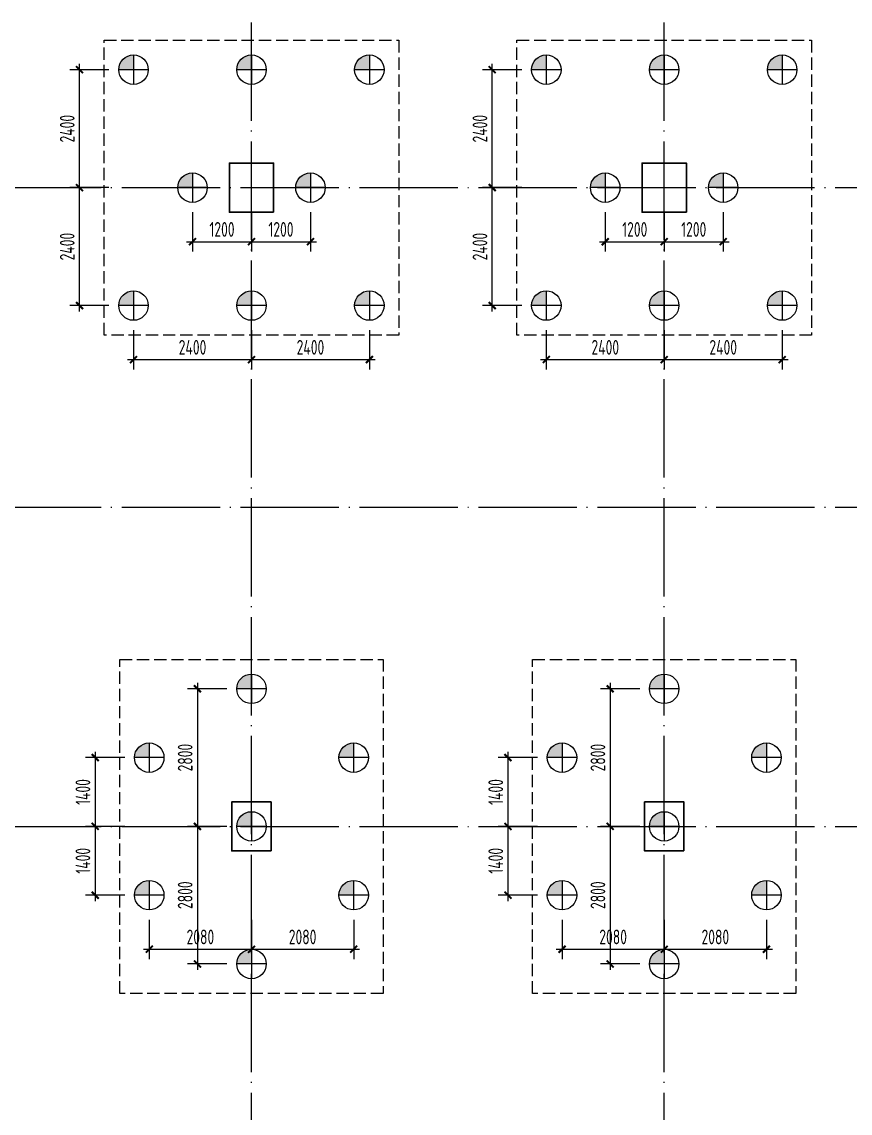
# Model space of a CAD drawing. Extents: x 2430613 to 2739493, y -1540945 to -971137.
# Drawn here: x 2494350 to 2511208, y -1008588 to -986378 of the extents above; entities that cross this region are included whole.
import ezdxf

# ---------------------------------------------------------------- set-up
doc = ezdxf.new("R2010")
doc.units = 0
doc.header["$LTSCALE"] = 1000
doc.header["$MEASUREMENT"] = 0
doc.header["$PDMODE"] = 3
doc.header["$PDSIZE"] = 50
doc.linetypes.add('DASH', pattern=[0.35, 0.25, -0.1])
doc.linetypes.add('DOTE', pattern=[2.42, 2, -0.2, 0.02, -0.2])
doc.layers.get('0').update_dxf_attribs({"linetype": 'CONTINUOUS'})
doc.layers.get('DEFPOINTS').update_dxf_attribs({"linetype": 'CONTINUOUS'})
doc.layers.add('0S-柱-线', color=50, linetype='CONTINUOUS', lineweight=30)
for name, color, linetype in [('600直径桩', 4, 'CONTINUOUS'), ('BASE_PILE_DIM', 3, 'CONTINUOUS'), ('DOTE', 1, 'DOTE'), ('承台', 2, 'CONTINUOUS')]:
    doc.layers.add(name, color=color, linetype=linetype)
doc.styles.add('TSSD_Dimension', font='Tssdeng.shx', dxfattribs={"width": 0.7, "bigfont": 'hztxt.shx'})
doc.dimstyles.new('TSSD_100_100', dxfattribs={"dimtxt": 300, "dimasz": 100, "dimexe": 200, "dimexo": 200, "dimgap": 100, "dimtad": 1, "dimdec": 0, "dimzin": 0, "dimdsep": 46, "dimtxsty": 'TSSD_Dimension', "dimblk": 'ARCHTICK', "dimcen": 0, "dimdle": 120, "dimclrt": 7, "dimazin": 0, "dimtfac": 1, "dimtdec": 0, "dimtix": 1, "dimtmove": 2, "dimatfit": 0, "dimldrblk": 'ARCHTICK', "dimfxl": 1, "dimtolj": 1, "dimtzin": 0, "dimarcsym": 0})

# ---------------------------------------------------------------- blocks, each defined once
blk = doc.blocks.new('600Z')
at = {"layer": '600直径桩'}
h = blk.add_hatch(color=6, dxfattribs=at)
h.dxf.hatch_style = 1
h.paths.add_polyline_path([(-204995, -2276684, 0.414214), (-205295, -2276984), (-204995, -2276984)])
at = {"layer": '600直径桩', "color": 6}
for p, q in [((-204995, -2276684), (-204995, -2277284)), ((-204695, -2276984), (-205295, -2276984))]:
    blk.add_line(p, q, dxfattribs=at)
blk.add_circle((-204995, -2276984), 300, dxfattribs=at)
blk = doc.blocks.new('_ArchTick')
at = {"color": 0, "linetype": 'ByBlock', "const_width": 0.4}
blk.add_lwpolyline([(-0.71, -0.71), (0.71, 0.71)], dxfattribs=at)
blk = doc.blocks.new('*D1467')
at = {"layer": 'BASE_PILE_DIM', "color": 0, "lineweight": -2, "transparency": 16777216}
for p, q in [((2495524, -992272), (2495524, -989632)), ((2496124, -989752), (2495324, -989752)), ((2496124, -992152), (2495324, -992152))]:
    blk.add_line(p, q, dxfattribs=at)
at = {"layer": 'DEFPOINTS', "color": 0, "transparency": 16777216}
for p in [(2495524, -989752), (2496324, -989752), (2496324, -992152)]:
    blk.add_point(p, dxfattribs=at)
at = {"layer": 'BASE_PILE_DIM', "color": 0, "lineweight": -2, "transparency": 16777216, "xscale": 100, "yscale": 100, "zscale": 100}
for p, rotation in [((2495524, -989752), 90), ((2495524, -992152), 270)]:
    blk.add_blockref('_ArchTick', p, dxfattribs=dict(at, rotation=rotation))
at = {"layer": 'BASE_PILE_DIM', "color": 7, "transparency": 16777216, "insert": (2495274, -990952), "char_height": 300, "attachment_point": 5, "rotation": 90, "style": 'TSSD_Dimension'}
blk.add_mtext('\\A1;2400', dxfattribs=at)
blk = doc.blocks.new('*D1468')
at = {"layer": 'BASE_PILE_DIM', "color": 0, "lineweight": -2, "transparency": 16777216}
for p, q in [((2496624, -992652), (2496624, -993452)), ((2499024, -992652), (2499024, -993452)), ((2496504, -993252), (2499144, -993252))]:
    blk.add_line(p, q, dxfattribs=at)
at = {"layer": 'DEFPOINTS', "color": 0, "transparency": 16777216}
for p in [(2496624, -992452), (2499024, -992452), (2499024, -993252)]:
    blk.add_point(p, dxfattribs=at)
at = {"layer": 'BASE_PILE_DIM', "color": 0, "lineweight": -2, "transparency": 16777216, "xscale": 100, "yscale": 100, "zscale": 100, "rotation": 180}
blk.add_blockref('_ArchTick', (2496624, -993252), dxfattribs=at)
at = {"layer": 'BASE_PILE_DIM', "color": 0, "lineweight": -2, "transparency": 16777216, "xscale": 100, "yscale": 100, "zscale": 100}
blk.add_blockref('_ArchTick', (2499024, -993252), dxfattribs=at)
at = {"layer": 'BASE_PILE_DIM', "color": 7, "transparency": 16777216, "insert": (2497824, -993002), "char_height": 300, "attachment_point": 5, "style": 'TSSD_Dimension'}
blk.add_mtext('\\A1;2400', dxfattribs=at)
blk = doc.blocks.new('*D1469')
at = {"layer": 'BASE_PILE_DIM', "color": 0, "lineweight": -2, "transparency": 16777216}
for p, q in [((2497824, -990252), (2497824, -991052)), ((2499024, -990252), (2499024, -991052)), ((2497704, -990852), (2499144, -990852))]:
    blk.add_line(p, q, dxfattribs=at)
at = {"layer": 'DEFPOINTS', "color": 0, "transparency": 16777216}
for p in [(2497824, -990052), (2499024, -990052), (2499024, -990852)]:
    blk.add_point(p, dxfattribs=at)
at = {"layer": 'BASE_PILE_DIM', "color": 0, "lineweight": -2, "transparency": 16777216, "xscale": 100, "yscale": 100, "zscale": 100, "rotation": 180}
blk.add_blockref('_ArchTick', (2497824, -990852), dxfattribs=at)
at = {"layer": 'BASE_PILE_DIM', "color": 0, "lineweight": -2, "transparency": 16777216, "xscale": 100, "yscale": 100, "zscale": 100}
blk.add_blockref('_ArchTick', (2499024, -990852), dxfattribs=at)
at = {"layer": 'BASE_PILE_DIM', "color": 7, "transparency": 16777216, "insert": (2498424, -990602), "char_height": 300, "attachment_point": 5, "style": 'TSSD_Dimension'}
blk.add_mtext('\\A1;1200', dxfattribs=at)
blk = doc.blocks.new('*D1470')
at = {"layer": 'BASE_PILE_DIM', "color": 0, "lineweight": -2, "transparency": 16777216}
for p, q in [((2495524, -989872), (2495524, -987232)), ((2496124, -987352), (2495324, -987352)), ((2496124, -989752), (2495324, -989752))]:
    blk.add_line(p, q, dxfattribs=at)
at = {"layer": 'DEFPOINTS', "color": 0, "transparency": 16777216}
for p in [(2495524, -987352), (2496324, -987352), (2496324, -989752)]:
    blk.add_point(p, dxfattribs=at)
at = {"layer": 'BASE_PILE_DIM', "color": 0, "lineweight": -2, "transparency": 16777216, "xscale": 100, "yscale": 100, "zscale": 100}
for p, rotation in [((2495524, -987352), 90), ((2495524, -989752), 270)]:
    blk.add_blockref('_ArchTick', p, dxfattribs=dict(at, rotation=rotation))
at = {"layer": 'BASE_PILE_DIM', "color": 7, "transparency": 16777216, "insert": (2495274, -988552), "char_height": 300, "attachment_point": 5, "rotation": 90, "style": 'TSSD_Dimension'}
blk.add_mtext('\\A1;2400', dxfattribs=at)
blk = doc.blocks.new('*D1471')
at = {"layer": 'BASE_PILE_DIM', "color": 0, "lineweight": -2, "transparency": 16777216}
for p, q in [((2499024, -992652), (2499024, -993452)), ((2501424, -992652), (2501424, -993452)), ((2498904, -993252), (2501544, -993252))]:
    blk.add_line(p, q, dxfattribs=at)
at = {"layer": 'DEFPOINTS', "color": 0, "transparency": 16777216}
for p in [(2499024, -992452), (2501424, -992452), (2501424, -993252)]:
    blk.add_point(p, dxfattribs=at)
at = {"layer": 'BASE_PILE_DIM', "color": 0, "lineweight": -2, "transparency": 16777216, "xscale": 100, "yscale": 100, "zscale": 100, "rotation": 180}
blk.add_blockref('_ArchTick', (2499024, -993252), dxfattribs=at)
at = {"layer": 'BASE_PILE_DIM', "color": 0, "lineweight": -2, "transparency": 16777216, "xscale": 100, "yscale": 100, "zscale": 100}
blk.add_blockref('_ArchTick', (2501424, -993252), dxfattribs=at)
at = {"layer": 'BASE_PILE_DIM', "color": 7, "transparency": 16777216, "insert": (2500224, -993002), "char_height": 300, "attachment_point": 5, "style": 'TSSD_Dimension'}
blk.add_mtext('\\A1;2400', dxfattribs=at)
blk = doc.blocks.new('*D1472')
at = {"layer": 'BASE_PILE_DIM', "color": 0, "lineweight": -2, "transparency": 16777216}
for p, q in [((2499024, -990252), (2499024, -991052)), ((2500224, -990252), (2500224, -991052)), ((2498904, -990852), (2500344, -990852))]:
    blk.add_line(p, q, dxfattribs=at)
at = {"layer": 'DEFPOINTS', "color": 0, "transparency": 16777216}
for p in [(2499024, -990052), (2500224, -990052), (2500224, -990852)]:
    blk.add_point(p, dxfattribs=at)
at = {"layer": 'BASE_PILE_DIM', "color": 0, "lineweight": -2, "transparency": 16777216, "xscale": 100, "yscale": 100, "zscale": 100, "rotation": 180}
blk.add_blockref('_ArchTick', (2499024, -990852), dxfattribs=at)
at = {"layer": 'BASE_PILE_DIM', "color": 0, "lineweight": -2, "transparency": 16777216, "xscale": 100, "yscale": 100, "zscale": 100}
blk.add_blockref('_ArchTick', (2500224, -990852), dxfattribs=at)
at = {"layer": 'BASE_PILE_DIM', "color": 7, "transparency": 16777216, "insert": (2499624, -990602), "char_height": 300, "attachment_point": 5, "style": 'TSSD_Dimension'}
blk.add_mtext('\\A1;1200', dxfattribs=at)
blk = doc.blocks.new('*D1473')
at = {"layer": 'BASE_PILE_DIM', "color": 0, "lineweight": -2, "transparency": 16777216}
for p, q in [((2503924, -992272), (2503924, -989632)), ((2504524, -989752), (2503724, -989752)), ((2504524, -992152), (2503724, -992152))]:
    blk.add_line(p, q, dxfattribs=at)
at = {"layer": 'DEFPOINTS', "color": 0, "transparency": 16777216}
for p in [(2503924, -989752), (2504724, -989752), (2504724, -992152)]:
    blk.add_point(p, dxfattribs=at)
at = {"layer": 'BASE_PILE_DIM', "color": 0, "lineweight": -2, "transparency": 16777216, "xscale": 100, "yscale": 100, "zscale": 100}
for p, rotation in [((2503924, -989752), 90), ((2503924, -992152), 270)]:
    blk.add_blockref('_ArchTick', p, dxfattribs=dict(at, rotation=rotation))
at = {"layer": 'BASE_PILE_DIM', "color": 7, "transparency": 16777216, "insert": (2503674, -990952), "char_height": 300, "attachment_point": 5, "rotation": 90, "style": 'TSSD_Dimension'}
blk.add_mtext('\\A1;2400', dxfattribs=at)
blk = doc.blocks.new('*D1474')
at = {"layer": 'BASE_PILE_DIM', "color": 0, "lineweight": -2, "transparency": 16777216}
for p, q in [((2505024, -992652), (2505024, -993452)), ((2507424, -992652), (2507424, -993452)), ((2504904, -993252), (2507544, -993252))]:
    blk.add_line(p, q, dxfattribs=at)
at = {"layer": 'DEFPOINTS', "color": 0, "transparency": 16777216}
for p in [(2505024, -992452), (2507424, -992452), (2507424, -993252)]:
    blk.add_point(p, dxfattribs=at)
at = {"layer": 'BASE_PILE_DIM', "color": 0, "lineweight": -2, "transparency": 16777216, "xscale": 100, "yscale": 100, "zscale": 100, "rotation": 180}
blk.add_blockref('_ArchTick', (2505024, -993252), dxfattribs=at)
at = {"layer": 'BASE_PILE_DIM', "color": 0, "lineweight": -2, "transparency": 16777216, "xscale": 100, "yscale": 100, "zscale": 100}
blk.add_blockref('_ArchTick', (2507424, -993252), dxfattribs=at)
at = {"layer": 'BASE_PILE_DIM', "color": 7, "transparency": 16777216, "insert": (2506224, -993002), "char_height": 300, "attachment_point": 5, "style": 'TSSD_Dimension'}
blk.add_mtext('\\A1;2400', dxfattribs=at)
blk = doc.blocks.new('*D1475')
at = {"layer": 'BASE_PILE_DIM', "color": 0, "lineweight": -2, "transparency": 16777216}
for p, q in [((2506224, -990252), (2506224, -991052)), ((2507424, -990252), (2507424, -991052)), ((2506104, -990852), (2507544, -990852))]:
    blk.add_line(p, q, dxfattribs=at)
at = {"layer": 'DEFPOINTS', "color": 0, "transparency": 16777216}
for p in [(2506224, -990052), (2507424, -990052), (2507424, -990852)]:
    blk.add_point(p, dxfattribs=at)
at = {"layer": 'BASE_PILE_DIM', "color": 0, "lineweight": -2, "transparency": 16777216, "xscale": 100, "yscale": 100, "zscale": 100, "rotation": 180}
blk.add_blockref('_ArchTick', (2506224, -990852), dxfattribs=at)
at = {"layer": 'BASE_PILE_DIM', "color": 0, "lineweight": -2, "transparency": 16777216, "xscale": 100, "yscale": 100, "zscale": 100}
blk.add_blockref('_ArchTick', (2507424, -990852), dxfattribs=at)
at = {"layer": 'BASE_PILE_DIM', "color": 7, "transparency": 16777216, "insert": (2506824, -990602), "char_height": 300, "attachment_point": 5, "style": 'TSSD_Dimension'}
blk.add_mtext('\\A1;1200', dxfattribs=at)
blk = doc.blocks.new('*D1476')
at = {"layer": 'BASE_PILE_DIM', "color": 0, "lineweight": -2, "transparency": 16777216}
for p, q in [((2503924, -989872), (2503924, -987232)), ((2504524, -987352), (2503724, -987352)), ((2504524, -989752), (2503724, -989752))]:
    blk.add_line(p, q, dxfattribs=at)
at = {"layer": 'DEFPOINTS', "color": 0, "transparency": 16777216}
for p in [(2503924, -987352), (2504724, -987352), (2504724, -989752)]:
    blk.add_point(p, dxfattribs=at)
at = {"layer": 'BASE_PILE_DIM', "color": 0, "lineweight": -2, "transparency": 16777216, "xscale": 100, "yscale": 100, "zscale": 100}
for p, rotation in [((2503924, -987352), 90), ((2503924, -989752), 270)]:
    blk.add_blockref('_ArchTick', p, dxfattribs=dict(at, rotation=rotation))
at = {"layer": 'BASE_PILE_DIM', "color": 7, "transparency": 16777216, "insert": (2503674, -988552), "char_height": 300, "attachment_point": 5, "rotation": 90, "style": 'TSSD_Dimension'}
blk.add_mtext('\\A1;2400', dxfattribs=at)
blk = doc.blocks.new('*D1477')
at = {"layer": 'BASE_PILE_DIM', "color": 0, "lineweight": -2, "transparency": 16777216}
for p, q in [((2507424, -992652), (2507424, -993452)), ((2509824, -992652), (2509824, -993452)), ((2507304, -993252), (2509944, -993252))]:
    blk.add_line(p, q, dxfattribs=at)
at = {"layer": 'DEFPOINTS', "color": 0, "transparency": 16777216}
for p in [(2507424, -992452), (2509824, -992452), (2509824, -993252)]:
    blk.add_point(p, dxfattribs=at)
at = {"layer": 'BASE_PILE_DIM', "color": 0, "lineweight": -2, "transparency": 16777216, "xscale": 100, "yscale": 100, "zscale": 100, "rotation": 180}
blk.add_blockref('_ArchTick', (2507424, -993252), dxfattribs=at)
at = {"layer": 'BASE_PILE_DIM', "color": 0, "lineweight": -2, "transparency": 16777216, "xscale": 100, "yscale": 100, "zscale": 100}
blk.add_blockref('_ArchTick', (2509824, -993252), dxfattribs=at)
at = {"layer": 'BASE_PILE_DIM', "color": 7, "transparency": 16777216, "insert": (2508624, -993002), "char_height": 300, "attachment_point": 5, "style": 'TSSD_Dimension'}
blk.add_mtext('\\A1;2400', dxfattribs=at)
blk = doc.blocks.new('*D1478')
at = {"layer": 'BASE_PILE_DIM', "color": 0, "lineweight": -2, "transparency": 16777216}
for p, q in [((2507424, -990252), (2507424, -991052)), ((2508624, -990252), (2508624, -991052)), ((2507304, -990852), (2508744, -990852))]:
    blk.add_line(p, q, dxfattribs=at)
at = {"layer": 'DEFPOINTS', "color": 0, "transparency": 16777216}
for p in [(2507424, -990052), (2508624, -990052), (2508624, -990852)]:
    blk.add_point(p, dxfattribs=at)
at = {"layer": 'BASE_PILE_DIM', "color": 0, "lineweight": -2, "transparency": 16777216, "xscale": 100, "yscale": 100, "zscale": 100, "rotation": 180}
blk.add_blockref('_ArchTick', (2507424, -990852), dxfattribs=at)
at = {"layer": 'BASE_PILE_DIM', "color": 0, "lineweight": -2, "transparency": 16777216, "xscale": 100, "yscale": 100, "zscale": 100}
blk.add_blockref('_ArchTick', (2508624, -990852), dxfattribs=at)
at = {"layer": 'BASE_PILE_DIM', "color": 7, "transparency": 16777216, "insert": (2508024, -990602), "char_height": 300, "attachment_point": 5, "style": 'TSSD_Dimension'}
blk.add_mtext('\\A1;1200', dxfattribs=at)
blk = doc.blocks.new('*D1715')
at = {"layer": 'BASE_PILE_DIM', "color": 0, "lineweight": -2, "transparency": 16777216}
for p, q in [((2495844, -1001232), (2495844, -1002872)), ((2496444, -1001352), (2495644, -1001352)), ((2496444, -1002752), (2495644, -1002752))]:
    blk.add_line(p, q, dxfattribs=at)
at = {"layer": 'DEFPOINTS', "color": 0, "transparency": 16777216}
for p in [(2496644, -1001352), (2495844, -1002752), (2496644, -1002752)]:
    blk.add_point(p, dxfattribs=at)
at = {"layer": 'BASE_PILE_DIM', "color": 0, "lineweight": -2, "transparency": 16777216, "xscale": 100, "yscale": 100, "zscale": 100}
for p, rotation in [((2495844, -1001352), 90), ((2495844, -1002752), 270)]:
    blk.add_blockref('_ArchTick', p, dxfattribs=dict(at, rotation=rotation))
at = {"layer": 'BASE_PILE_DIM', "color": 7, "transparency": 16777216, "insert": (2495594, -1002052), "char_height": 300, "attachment_point": 5, "rotation": 90, "style": 'TSSD_Dimension'}
blk.add_mtext('\\A1;1400', dxfattribs=at)
blk = doc.blocks.new('*D1716')
at = {"layer": 'BASE_PILE_DIM', "color": 0, "lineweight": -2, "transparency": 16777216}
for p, q in [((2499024, -1004652), (2499024, -1005452)), ((2501104, -1004652), (2501104, -1005452)), ((2498904, -1005252), (2501224, -1005252))]:
    blk.add_line(p, q, dxfattribs=at)
at = {"layer": 'DEFPOINTS', "color": 0, "transparency": 16777216}
for p in [(2499024, -1004452), (2501104, -1004452), (2501104, -1005252)]:
    blk.add_point(p, dxfattribs=at)
at = {"layer": 'BASE_PILE_DIM', "color": 0, "lineweight": -2, "transparency": 16777216, "xscale": 100, "yscale": 100, "zscale": 100, "rotation": 180}
blk.add_blockref('_ArchTick', (2499024, -1005252), dxfattribs=at)
at = {"layer": 'BASE_PILE_DIM', "color": 0, "lineweight": -2, "transparency": 16777216, "xscale": 100, "yscale": 100, "zscale": 100}
blk.add_blockref('_ArchTick', (2501104, -1005252), dxfattribs=at)
at = {"layer": 'BASE_PILE_DIM', "color": 7, "transparency": 16777216, "insert": (2500064, -1005002), "char_height": 300, "attachment_point": 5, "style": 'TSSD_Dimension'}
blk.add_mtext('\\A1;2080', dxfattribs=at)
blk = doc.blocks.new('*D1717')
at = {"layer": 'BASE_PILE_DIM', "color": 0, "lineweight": -2, "transparency": 16777216}
for p, q in [((2496444, -1002752), (2495644, -1002752)), ((2495844, -1002632), (2495844, -1004272)), ((2496444, -1004152), (2495644, -1004152))]:
    blk.add_line(p, q, dxfattribs=at)
at = {"layer": 'DEFPOINTS', "color": 0, "transparency": 16777216}
for p in [(2496644, -1002752), (2495844, -1004152), (2496644, -1004152)]:
    blk.add_point(p, dxfattribs=at)
at = {"layer": 'BASE_PILE_DIM', "color": 0, "lineweight": -2, "transparency": 16777216, "xscale": 100, "yscale": 100, "zscale": 100}
for p, rotation in [((2495844, -1002752), 90), ((2495844, -1004152), 270)]:
    blk.add_blockref('_ArchTick', p, dxfattribs=dict(at, rotation=rotation))
at = {"layer": 'BASE_PILE_DIM', "color": 7, "transparency": 16777216, "insert": (2495594, -1003452), "char_height": 300, "attachment_point": 5, "rotation": 90, "style": 'TSSD_Dimension'}
blk.add_mtext('\\A1;1400', dxfattribs=at)
blk = doc.blocks.new('*D1718')
at = {"layer": 'BASE_PILE_DIM', "color": 0, "lineweight": -2, "transparency": 16777216}
for p, q in [((2496944, -1004652), (2496944, -1005452)), ((2499024, -1004652), (2499024, -1005452)), ((2496824, -1005252), (2499144, -1005252))]:
    blk.add_line(p, q, dxfattribs=at)
at = {"layer": 'DEFPOINTS', "color": 0, "transparency": 16777216}
for p in [(2496944, -1004452), (2499024, -1004452), (2499024, -1005252)]:
    blk.add_point(p, dxfattribs=at)
at = {"layer": 'BASE_PILE_DIM', "color": 0, "lineweight": -2, "transparency": 16777216, "xscale": 100, "yscale": 100, "zscale": 100, "rotation": 180}
blk.add_blockref('_ArchTick', (2496944, -1005252), dxfattribs=at)
at = {"layer": 'BASE_PILE_DIM', "color": 0, "lineweight": -2, "transparency": 16777216, "xscale": 100, "yscale": 100, "zscale": 100}
blk.add_blockref('_ArchTick', (2499024, -1005252), dxfattribs=at)
at = {"layer": 'BASE_PILE_DIM', "color": 7, "transparency": 16777216, "insert": (2497984, -1005002), "char_height": 300, "attachment_point": 5, "style": 'TSSD_Dimension'}
blk.add_mtext('\\A1;2080', dxfattribs=at)
blk = doc.blocks.new('*D1719')
at = {"layer": 'BASE_PILE_DIM', "color": 0, "lineweight": -2, "transparency": 16777216}
for p, q in [((2497924, -999832), (2497924, -1002872)), ((2498524, -999952), (2497724, -999952)), ((2498524, -1002752), (2497724, -1002752))]:
    blk.add_line(p, q, dxfattribs=at)
at = {"layer": 'DEFPOINTS', "color": 0, "transparency": 16777216}
for p in [(2498724, -999952), (2497924, -1002752), (2498724, -1002752)]:
    blk.add_point(p, dxfattribs=at)
at = {"layer": 'BASE_PILE_DIM', "color": 0, "lineweight": -2, "transparency": 16777216, "xscale": 100, "yscale": 100, "zscale": 100}
for p, rotation in [((2497924, -999952), 90), ((2497924, -1002752), 270)]:
    blk.add_blockref('_ArchTick', p, dxfattribs=dict(at, rotation=rotation))
at = {"layer": 'BASE_PILE_DIM', "color": 7, "transparency": 16777216, "insert": (2497674, -1001352), "char_height": 300, "attachment_point": 5, "rotation": 90, "style": 'TSSD_Dimension'}
blk.add_mtext('\\A1;2800', dxfattribs=at)
blk = doc.blocks.new('*D1720')
at = {"layer": 'BASE_PILE_DIM', "color": 0, "lineweight": -2, "transparency": 16777216}
for p, q in [((2498524, -1002752), (2497724, -1002752)), ((2497924, -1002632), (2497924, -1005672)), ((2498524, -1005552), (2497724, -1005552))]:
    blk.add_line(p, q, dxfattribs=at)
at = {"layer": 'DEFPOINTS', "color": 0, "transparency": 16777216}
for p in [(2498724, -1002752), (2497924, -1005552), (2498724, -1005552)]:
    blk.add_point(p, dxfattribs=at)
at = {"layer": 'BASE_PILE_DIM', "color": 0, "lineweight": -2, "transparency": 16777216, "xscale": 100, "yscale": 100, "zscale": 100}
for p, rotation in [((2497924, -1002752), 90), ((2497924, -1005552), 270)]:
    blk.add_blockref('_ArchTick', p, dxfattribs=dict(at, rotation=rotation))
at = {"layer": 'BASE_PILE_DIM', "color": 7, "transparency": 16777216, "insert": (2497674, -1004152), "char_height": 300, "attachment_point": 5, "rotation": 90, "style": 'TSSD_Dimension'}
blk.add_mtext('\\A1;2800', dxfattribs=at)
blk = doc.blocks.new('*D2782')
at = {"layer": 'BASE_PILE_DIM', "color": 0, "lineweight": -2, "transparency": 16777216}
for p, q in [((2504244, -1001232), (2504244, -1002872)), ((2504844, -1001352), (2504044, -1001352)), ((2504844, -1002752), (2504044, -1002752))]:
    blk.add_line(p, q, dxfattribs=at)
at = {"layer": 'DEFPOINTS', "color": 0, "transparency": 16777216}
for p in [(2505044, -1001352), (2504244, -1002752), (2505044, -1002752)]:
    blk.add_point(p, dxfattribs=at)
at = {"layer": 'BASE_PILE_DIM', "color": 0, "lineweight": -2, "transparency": 16777216, "xscale": 100, "yscale": 100, "zscale": 100}
for p, rotation in [((2504244, -1001352), 90), ((2504244, -1002752), 270)]:
    blk.add_blockref('_ArchTick', p, dxfattribs=dict(at, rotation=rotation))
at = {"layer": 'BASE_PILE_DIM', "color": 7, "transparency": 16777216, "insert": (2503994, -1002052), "char_height": 300, "attachment_point": 5, "rotation": 90, "style": 'TSSD_Dimension'}
blk.add_mtext('\\A1;1400', dxfattribs=at)
blk = doc.blocks.new('*D2777')
at = {"layer": 'BASE_PILE_DIM', "color": 0, "lineweight": -2, "transparency": 16777216}
for p, q in [((2507424, -1004652), (2507424, -1005452)), ((2509504, -1004652), (2509504, -1005452)), ((2507304, -1005252), (2509624, -1005252))]:
    blk.add_line(p, q, dxfattribs=at)
at = {"layer": 'DEFPOINTS', "color": 0, "transparency": 16777216}
for p in [(2507424, -1004452), (2509504, -1004452), (2509504, -1005252)]:
    blk.add_point(p, dxfattribs=at)
at = {"layer": 'BASE_PILE_DIM', "color": 0, "lineweight": -2, "transparency": 16777216, "xscale": 100, "yscale": 100, "zscale": 100, "rotation": 180}
blk.add_blockref('_ArchTick', (2507424, -1005252), dxfattribs=at)
at = {"layer": 'BASE_PILE_DIM', "color": 0, "lineweight": -2, "transparency": 16777216, "xscale": 100, "yscale": 100, "zscale": 100}
blk.add_blockref('_ArchTick', (2509504, -1005252), dxfattribs=at)
at = {"layer": 'BASE_PILE_DIM', "color": 7, "transparency": 16777216, "insert": (2508464, -1005002), "char_height": 300, "attachment_point": 5, "style": 'TSSD_Dimension'}
blk.add_mtext('\\A1;2080', dxfattribs=at)
blk = doc.blocks.new('*D2778')
at = {"layer": 'BASE_PILE_DIM', "color": 0, "lineweight": -2, "transparency": 16777216}
for p, q in [((2504844, -1002752), (2504044, -1002752)), ((2504244, -1002632), (2504244, -1004272)), ((2504844, -1004152), (2504044, -1004152))]:
    blk.add_line(p, q, dxfattribs=at)
at = {"layer": 'DEFPOINTS', "color": 0, "transparency": 16777216}
for p in [(2505044, -1002752), (2504244, -1004152), (2505044, -1004152)]:
    blk.add_point(p, dxfattribs=at)
at = {"layer": 'BASE_PILE_DIM', "color": 0, "lineweight": -2, "transparency": 16777216, "xscale": 100, "yscale": 100, "zscale": 100}
for p, rotation in [((2504244, -1002752), 90), ((2504244, -1004152), 270)]:
    blk.add_blockref('_ArchTick', p, dxfattribs=dict(at, rotation=rotation))
at = {"layer": 'BASE_PILE_DIM', "color": 7, "transparency": 16777216, "insert": (2503994, -1003452), "char_height": 300, "attachment_point": 5, "rotation": 90, "style": 'TSSD_Dimension'}
blk.add_mtext('\\A1;1400', dxfattribs=at)
blk = doc.blocks.new('*D2779')
at = {"layer": 'BASE_PILE_DIM', "color": 0, "lineweight": -2, "transparency": 16777216}
for p, q in [((2505344, -1004652), (2505344, -1005452)), ((2507424, -1004652), (2507424, -1005452)), ((2505224, -1005252), (2507544, -1005252))]:
    blk.add_line(p, q, dxfattribs=at)
at = {"layer": 'DEFPOINTS', "color": 0, "transparency": 16777216}
for p in [(2505344, -1004452), (2507424, -1004452), (2507424, -1005252)]:
    blk.add_point(p, dxfattribs=at)
at = {"layer": 'BASE_PILE_DIM', "color": 0, "lineweight": -2, "transparency": 16777216, "xscale": 100, "yscale": 100, "zscale": 100, "rotation": 180}
blk.add_blockref('_ArchTick', (2505344, -1005252), dxfattribs=at)
at = {"layer": 'BASE_PILE_DIM', "color": 0, "lineweight": -2, "transparency": 16777216, "xscale": 100, "yscale": 100, "zscale": 100}
blk.add_blockref('_ArchTick', (2507424, -1005252), dxfattribs=at)
at = {"layer": 'BASE_PILE_DIM', "color": 7, "transparency": 16777216, "insert": (2506384, -1005002), "char_height": 300, "attachment_point": 5, "style": 'TSSD_Dimension'}
blk.add_mtext('\\A1;2080', dxfattribs=at)
blk = doc.blocks.new('*D2780')
at = {"layer": 'BASE_PILE_DIM', "color": 0, "lineweight": -2, "transparency": 16777216}
for p, q in [((2506324, -999832), (2506324, -1002872)), ((2506924, -999952), (2506124, -999952)), ((2506924, -1002752), (2506124, -1002752))]:
    blk.add_line(p, q, dxfattribs=at)
at = {"layer": 'DEFPOINTS', "color": 0, "transparency": 16777216}
for p in [(2507124, -999952), (2506324, -1002752), (2507124, -1002752)]:
    blk.add_point(p, dxfattribs=at)
at = {"layer": 'BASE_PILE_DIM', "color": 0, "lineweight": -2, "transparency": 16777216, "xscale": 100, "yscale": 100, "zscale": 100}
for p, rotation in [((2506324, -999952), 90), ((2506324, -1002752), 270)]:
    blk.add_blockref('_ArchTick', p, dxfattribs=dict(at, rotation=rotation))
at = {"layer": 'BASE_PILE_DIM', "color": 7, "transparency": 16777216, "insert": (2506074, -1001352), "char_height": 300, "attachment_point": 5, "rotation": 90, "style": 'TSSD_Dimension'}
blk.add_mtext('\\A1;2800', dxfattribs=at)
blk = doc.blocks.new('*D2781')
at = {"layer": 'BASE_PILE_DIM', "color": 0, "lineweight": -2, "transparency": 16777216}
for p, q in [((2506924, -1002752), (2506124, -1002752)), ((2506324, -1002632), (2506324, -1005672)), ((2506924, -1005552), (2506124, -1005552))]:
    blk.add_line(p, q, dxfattribs=at)
at = {"layer": 'DEFPOINTS', "color": 0, "transparency": 16777216}
for p in [(2507124, -1002752), (2506324, -1005552), (2507124, -1005552)]:
    blk.add_point(p, dxfattribs=at)
at = {"layer": 'BASE_PILE_DIM', "color": 0, "lineweight": -2, "transparency": 16777216, "xscale": 100, "yscale": 100, "zscale": 100}
for p, rotation in [((2506324, -1002752), 90), ((2506324, -1005552), 270)]:
    blk.add_blockref('_ArchTick', p, dxfattribs=dict(at, rotation=rotation))
at = {"layer": 'BASE_PILE_DIM', "color": 7, "transparency": 16777216, "insert": (2506074, -1004152), "char_height": 300, "attachment_point": 5, "rotation": 90, "style": 'TSSD_Dimension'}
blk.add_mtext('\\A1;2800', dxfattribs=at)

msp = doc.modelspace()

# ---------------------------------------------------------------- linework, layer by layer
at = {"layer": '0S-柱-线'}
for points in [[(2499473.644, -990252.126), (2499473.644, -989252.126), (2498573.644, -989252.126), (2498573.644, -990252.126)], [(2507873.644, -990252.126), (2507873.644, -989252.126), (2506973.644, -989252.126), (2506973.644, -990252.126)], [(2499423.644, -1003252.126), (2499423.644, -1002252.126), (2498623.644, -1002252.126), (2498623.644, -1003252.126)], [(2507823.644, -1003252.126), (2507823.644, -1002252.126), (2507023.644, -1002252.126), (2507023.644, -1003252.126)]]:
    msp.add_lwpolyline(points, close=True, dxfattribs=at)
at = {"layer": 'DOTE'}
for p, q in [((2499023.644, -1092452.126), (2499023.644, -975252.126)), ((2507423.644, -1092452.126), (2507423.644, -975252.126)), ((2462503.644, -989752.126), (2570723.644, -989752.126)), ((2462503.644, -996252.126), (2570723.644, -996252.126)), ((2462503.644, -1002752.126), (2570723.644, -1002752.126))]:
    msp.add_line(p, q, dxfattribs=at)
at = {"layer": '承台', "color": 251, "linetype": 'DASH'}
for points in [[(2502023.644, -992752.126), (2496023.644, -992752.126), (2496023.644, -986752.126), (2502023.644, -986752.126)], [(2510423.644, -992752.126), (2504423.644, -992752.126), (2504423.644, -986752.126), (2510423.644, -986752.126)], [(2496343.644, -999352.126), (2501703.644, -999352.126), (2501703.644, -1006152.126), (2496343.644, -1006152.126)], [(2504743.644, -999352.126), (2510103.644, -999352.126), (2510103.644, -1006152.126), (2504743.644, -1006152.126)]]:
    msp.add_lwpolyline(points, close=True, dxfattribs=at)

# ---------------------------------------------------------------- block references
at = {"layer": '600直径桩', "color": 6}
for p in [(2701618.307, 1289631.783), (2704018.307, 1289631.783), (2706418.307, 1289631.783), (2710018.307, 1289631.783), (2712418.307, 1289631.783), (2714818.307, 1289631.783), (2702818.307, 1287231.783), (2705218.307, 1287231.783), (2711218.307, 1287231.783), (2713618.307, 1287231.783), (2701618.307, 1284831.783), (2704018.307, 1284831.783), (2706418.307, 1284831.783), (2710018.307, 1284831.783), (2712418.307, 1284831.783), (2714818.307, 1284831.783), (2704018.307, 1277031.783), (2712418.307, 1277031.783), (2701938.307, 1275631.783), (2706098.307, 1275631.783), (2710338.307, 1275631.783), (2714498.307, 1275631.783), (2704018.307, 1274231.783), (2712418.307, 1274231.783), (2701938.307, 1272831.783), (2706098.307, 1272831.783), (2710338.307, 1272831.783), (2714498.307, 1272831.783), (2704018.307, 1271431.783), (2712418.307, 1271431.783)]:
    msp.add_blockref('600Z', p, dxfattribs=at)

# ---------------------------------------------------------------- dimensions: what is measured, and where the dimension line sits
at = {"layer": 'BASE_PILE_DIM', "color": 3}
for base, p1, p2, picture, middle in [((2495523.644, -987352.126), (2496323.644, -989752.126), (2496323.644, -987352.126), '*D1470', (2495273.644, -988552.126)), ((2503923.644, -987352.126), (2504723.644, -989752.126), (2504723.644, -987352.126), '*D1476', (2503673.644, -988552.126)), ((2495523.644, -989752.126), (2496323.644, -992152.126), (2496323.644, -989752.126), '*D1467', (2495273.644, -990952.126)), ((2503923.644, -989752.126), (2504723.644, -992152.126), (2504723.644, -989752.126), '*D1473', (2503673.644, -990952.126)), ((2497923.644, -1002752.126), (2498723.644, -999952.126), (2498723.644, -1002752.126), '*D1719', (2497673.644, -1001352.126)), ((2506323.644, -1002752.126), (2507123.644, -999952.126), (2507123.644, -1002752.126), '*D2780', (2506073.644, -1001352.126)), ((2495843.644, -1002752.126), (2496643.644, -1001352.126), (2496643.644, -1002752.126), '*D1715', (2495593.644, -1002052.126)), ((2504243.644, -1002752.126), (2505043.644, -1001352.126), (2505043.644, -1002752.126), '*D2782', (2503993.644, -1002052.126)), ((2495843.644, -1004152.126), (2496643.644, -1002752.126), (2496643.644, -1004152.126), '*D1717', (2495593.644, -1003452.126)), ((2497923.644, -1005552.126), (2498723.644, -1002752.126), (2498723.644, -1005552.126), '*D1720', (2497673.644, -1004152.126)), ((2504243.644, -1004152.126), (2505043.644, -1002752.126), (2505043.644, -1004152.126), '*D2778', (2503993.644, -1003452.126)), ((2506323.644, -1005552.126), (2507123.644, -1002752.126), (2507123.644, -1005552.126), '*D2781', (2506073.644, -1004152.126))]:
    dim = msp.add_linear_dim(base=base, p1=p1, p2=p2, angle=90, dimstyle='TSSD_100_100', dxfattribs=at)
    dim.commit()
    dim.dimension.update_dxf_attribs({"geometry": picture, "text_midpoint": middle})
for base, p1, p2, picture, middle in [((2499023.644, -990852.126), (2497823.644, -990052.126), (2499023.644, -990052.126), '*D1469', (2498423.644, -990602.126)), ((2500223.644, -990852.126), (2499023.644, -990052.126), (2500223.644, -990052.126), '*D1472', (2499623.644, -990602.126)), ((2507423.644, -990852.126), (2506223.644, -990052.126), (2507423.644, -990052.126), '*D1475', (2506823.644, -990602.126)), ((2508623.644, -990852.126), (2507423.644, -990052.126), (2508623.644, -990052.126), '*D1478', (2508023.644, -990602.126)), ((2499023.644, -993252.126), (2496623.644, -992452.126), (2499023.644, -992452.126), '*D1468', (2497823.644, -993002.126)), ((2501423.644, -993252.126), (2499023.644, -992452.126), (2501423.644, -992452.126), '*D1471', (2500223.644, -993002.126)), ((2507423.644, -993252.126), (2505023.644, -992452.126), (2507423.644, -992452.126), '*D1474', (2506223.644, -993002.126)), ((2509823.644, -993252.126), (2507423.644, -992452.126), (2509823.644, -992452.126), '*D1477', (2508623.644, -993002.126)), ((2499023.644, -1005252.126), (2496943.644, -1004452.126), (2499023.644, -1004452.126), '*D1718', (2497983.644, -1005002.126)), ((2501103.644, -1005252.126), (2499023.644, -1004452.126), (2501103.644, -1004452.126), '*D1716', (2500063.644, -1005002.126)), ((2507423.644, -1005252.126), (2505343.644, -1004452.126), (2507423.644, -1004452.126), '*D2779', (2506383.644, -1005002.126)), ((2509503.644, -1005252.126), (2507423.644, -1004452.126), (2509503.644, -1004452.126), '*D2777', (2508463.644, -1005002.126))]:
    dim = msp.add_linear_dim(base=base, p1=p1, p2=p2, dimstyle='TSSD_100_100', dxfattribs=at)
    dim.commit()
    dim.dimension.update_dxf_attribs({"geometry": picture, "text_midpoint": middle})

doc.saveas('drawing.dxf')
